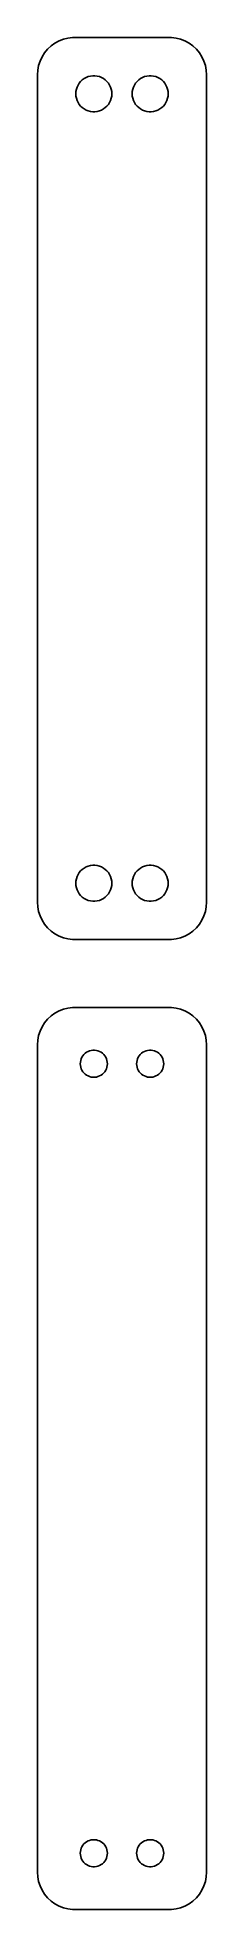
# Model space of a CAD drawing. Header units: metres. Extents: x -11 to 11, y 69 to 318.
import ezdxf

# ---------------------------------------------------------------- set-up
doc = ezdxf.new("R2010")
doc.units = ezdxf.units.M

msp = doc.modelspace()

# ---------------------------------------------------------------- linework, layer by layer
for p, q in [((-9.89484, 316.423), (-10.2951, 315.939)), ((-9.43712, 316.853), (-9.89484, 316.423)), ((-8.92912, 317.222), (-9.43712, 316.853)), ((-8.37889, 317.524), (-8.92912, 317.222)), ((-7.79507, 317.755), (-8.37889, 317.524)), ((-7.1869, 317.911), (-7.79507, 317.755)), ((-6.56395, 317.99), (-7.1869, 317.911)), ((6.56395, 317.99), (-6.56395, 317.99)), ((7.1869, 317.911), (6.56395, 317.99)), ((7.79507, 317.755), (7.1869, 317.911)), ((8.37889, 317.524), (7.79507, 317.755)), ((8.92912, 317.222), (8.37889, 317.524)), ((9.43712, 316.853), (8.92912, 317.222)), ((9.89484, 316.423), (9.43712, 316.853)), ((10.2951, 315.939), (9.89484, 316.423)), ((-11.0929, 314.243), (-11.2106, 313.627)), ((-10.8989, 314.841), (-11.0929, 314.243)), ((-10.6315, 315.409), (-10.8989, 314.841)), ((-10.2951, 315.939), (-10.6315, 315.409)), ((10.6315, 315.409), (10.2951, 315.939)), ((10.8989, 314.841), (10.6315, 315.409)), ((11.0929, 314.243), (10.8989, 314.841)), ((11.2106, 313.627), (11.0929, 314.243)), ((-11.2106, 313.627), (-11.25, 313)), ((-11.25, 313), (-11.25, 203)), ((-6.07458, 311.097), (-5.98146, 311.383)), ((-5.98146, 311.383), (-5.85313, 311.656)), ((-5.85313, 311.656), (-5.69164, 311.911)), ((-5.69164, 311.911), (-5.49951, 312.143)), ((-5.49951, 312.143), (-5.27982, 312.349)), ((-5.27982, 312.349), (-5.03598, 312.526)), ((-5.03598, 312.526), (-4.77187, 312.672)), ((-4.77187, 312.672), (-4.49164, 312.783)), ((-4.49164, 312.783), (-4.19971, 312.857)), ((-4.19971, 312.857), (-3.9007, 312.895)), ((-3.9007, 312.895), (-3.59929, 312.895)), ((-3.59929, 312.895), (-3.30028, 312.857)), ((-3.30028, 312.857), (-3.00835, 312.783)), ((-3.00835, 312.783), (-2.72812, 312.672)), ((-2.72812, 312.672), (-2.464, 312.526)), ((-2.464, 312.526), (-2.22017, 312.349)), ((-2.22017, 312.349), (-2.00047, 312.143)), ((-2.00047, 312.143), (-1.80835, 311.911)), ((-1.80835, 311.911), (-1.64685, 311.656)), ((-1.64685, 311.656), (-1.51852, 311.383)), ((-1.51852, 311.383), (-1.4254, 311.097)), ((1.4254, 311.097), (1.51852, 311.383)), ((1.51852, 311.383), (1.64685, 311.656)), ((1.64685, 311.656), (1.80835, 311.911)), ((1.80835, 311.911), (2.00047, 312.143)), ((2.00047, 312.143), (2.22017, 312.349)), ((2.22017, 312.349), (2.464, 312.526)), ((2.464, 312.526), (2.72812, 312.672)), ((2.72812, 312.672), (3.00835, 312.783)), ((3.00835, 312.783), (3.30028, 312.857)), ((3.30028, 312.857), (3.59929, 312.895)), ((3.59929, 312.895), (3.9007, 312.895)), ((3.9007, 312.895), (4.19971, 312.857)), ((4.19971, 312.857), (4.49164, 312.783)), ((4.49164, 312.783), (4.77187, 312.672)), ((4.77187, 312.672), (5.03598, 312.526)), ((5.03598, 312.526), (5.27982, 312.349)), ((5.27982, 312.349), (5.49951, 312.143)), ((5.49951, 312.143), (5.69164, 311.911)), ((5.69164, 311.911), (5.85313, 311.656)), ((5.85313, 311.656), (5.98146, 311.383)), ((5.98146, 311.383), (6.07458, 311.097)), ((11.25, 313), (11.2106, 313.627)), ((11.25, 203), (11.25, 313)), ((-6.14999, 310.5), (-6.13107, 310.801)), ((-6.13107, 310.199), (-6.14999, 310.5)), ((-6.13107, 310.801), (-6.07458, 311.097)), ((-6.07458, 309.903), (-6.13107, 310.199)), ((-5.98146, 309.617), (-6.07458, 309.903)), ((-5.85313, 309.344), (-5.98146, 309.617)), ((-5.69164, 309.089), (-5.85313, 309.344)), ((-5.49951, 308.857), (-5.69164, 309.089)), ((-5.27982, 308.651), (-5.49951, 308.857)), ((-2.00047, 308.857), (-2.22017, 308.651)), ((-1.80835, 309.089), (-2.00047, 308.857)), ((-1.64685, 309.344), (-1.80835, 309.089)), ((-1.51852, 309.617), (-1.64685, 309.344)), ((-1.4254, 309.903), (-1.51852, 309.617)), ((-1.4254, 311.097), (-1.36891, 310.801)), ((-1.36891, 310.199), (-1.4254, 309.903)), ((-1.36891, 310.801), (-1.34999, 310.5)), ((-1.34999, 310.5), (-1.36891, 310.199)), ((1.34999, 310.5), (1.36891, 310.801)), ((1.36891, 310.199), (1.34999, 310.5)), ((1.36891, 310.801), (1.4254, 311.097)), ((1.4254, 309.903), (1.36891, 310.199)), ((1.51852, 309.617), (1.4254, 309.903)), ((1.64685, 309.344), (1.51852, 309.617)), ((1.80835, 309.089), (1.64685, 309.344)), ((2.00047, 308.857), (1.80835, 309.089)), ((2.22017, 308.651), (2.00047, 308.857)), ((5.49951, 308.857), (5.27982, 308.651)), ((5.69164, 309.089), (5.49951, 308.857)), ((5.85313, 309.344), (5.69164, 309.089)), ((5.98146, 309.617), (5.85313, 309.344)), ((6.07458, 309.903), (5.98146, 309.617)), ((6.07458, 311.097), (6.13107, 310.801)), ((6.13107, 310.199), (6.07458, 309.903)), ((6.13107, 310.801), (6.14999, 310.5)), ((6.14999, 310.5), (6.13107, 310.199)), ((-5.03598, 308.474), (-5.27982, 308.651)), ((-4.77187, 308.328), (-5.03598, 308.474)), ((-4.49164, 308.217), (-4.77187, 308.328)), ((-4.19971, 308.143), (-4.49164, 308.217)), ((-3.9007, 308.105), (-4.19971, 308.143)), ((-3.59929, 308.105), (-3.9007, 308.105)), ((-3.30028, 308.143), (-3.59929, 308.105)), ((-3.00835, 308.217), (-3.30028, 308.143)), ((-2.72812, 308.328), (-3.00835, 308.217)), ((-2.464, 308.474), (-2.72812, 308.328)), ((-2.22017, 308.651), (-2.464, 308.474)), ((2.464, 308.474), (2.22017, 308.651)), ((2.72812, 308.328), (2.464, 308.474)), ((3.00835, 308.217), (2.72812, 308.328)), ((3.30028, 308.143), (3.00835, 308.217)), ((3.59929, 308.105), (3.30028, 308.143)), ((3.9007, 308.105), (3.59929, 308.105)), ((4.19971, 308.143), (3.9007, 308.105)), ((4.49164, 308.217), (4.19971, 308.143)), ((4.77187, 308.328), (4.49164, 308.217)), ((5.03598, 308.474), (4.77187, 308.328)), ((5.27982, 308.651), (5.03598, 308.474)), ((-5.98146, 206.383), (-5.85313, 206.656)), ((-5.85313, 206.656), (-5.69164, 206.911)), ((-5.69164, 206.911), (-5.49951, 207.143)), ((-5.49951, 207.143), (-5.27982, 207.349)), ((-5.27982, 207.349), (-5.03598, 207.526)), ((-5.03598, 207.526), (-4.77187, 207.672)), ((-4.77187, 207.672), (-4.49164, 207.783)), ((-4.49164, 207.783), (-4.19971, 207.857)), ((-4.19971, 207.857), (-3.9007, 207.895)), ((-3.9007, 207.895), (-3.59929, 207.895)), ((-3.59929, 207.895), (-3.30028, 207.857)), ((-3.30028, 207.857), (-3.00835, 207.783)), ((-3.00835, 207.783), (-2.72812, 207.672)), ((-2.72812, 207.672), (-2.464, 207.526)), ((-2.464, 207.526), (-2.22017, 207.349)), ((-2.22017, 207.349), (-2.00047, 207.143)), ((-2.00047, 207.143), (-1.80835, 206.911)), ((-1.80835, 206.911), (-1.64685, 206.656)), ((-1.64685, 206.656), (-1.51852, 206.383)), ((1.51852, 206.383), (1.64685, 206.656)), ((1.64685, 206.656), (1.80835, 206.911)), ((1.80835, 206.911), (2.00047, 207.143)), ((2.00047, 207.143), (2.22017, 207.349)), ((2.22017, 207.349), (2.464, 207.526)), ((2.464, 207.526), (2.72812, 207.672)), ((2.72812, 207.672), (3.00835, 207.783)), ((3.00835, 207.783), (3.30028, 207.857)), ((3.30028, 207.857), (3.59929, 207.895)), ((3.59929, 207.895), (3.9007, 207.895)), ((3.9007, 207.895), (4.19971, 207.857)), ((4.19971, 207.857), (4.49164, 207.783)), ((4.49164, 207.783), (4.77187, 207.672)), ((4.77187, 207.672), (5.03598, 207.526)), ((5.03598, 207.526), (5.27982, 207.349)), ((5.27982, 207.349), (5.49951, 207.143)), ((5.49951, 207.143), (5.69164, 206.911)), ((5.69164, 206.911), (5.85313, 206.656)), ((5.85313, 206.656), (5.98146, 206.383)), ((-6.14999, 205.5), (-6.13107, 205.801)), ((-6.13107, 205.199), (-6.14999, 205.5)), ((-6.13107, 205.801), (-6.07458, 206.097)), ((-6.07458, 204.903), (-6.13107, 205.199)), ((-6.07458, 206.097), (-5.98146, 206.383)), ((-5.98146, 204.617), (-6.07458, 204.903)), ((-5.85313, 204.344), (-5.98146, 204.617)), ((-5.69164, 204.089), (-5.85313, 204.344)), ((-1.64685, 204.344), (-1.80835, 204.089)), ((-1.51852, 204.617), (-1.64685, 204.344)), ((-1.51852, 206.383), (-1.4254, 206.097)), ((-1.4254, 204.903), (-1.51852, 204.617)), ((-1.4254, 206.097), (-1.36891, 205.801)), ((-1.36891, 205.199), (-1.4254, 204.903)), ((-1.36891, 205.801), (-1.34999, 205.5)), ((-1.34999, 205.5), (-1.36891, 205.199)), ((1.34999, 205.5), (1.36891, 205.801)), ((1.36891, 205.199), (1.34999, 205.5)), ((1.36891, 205.801), (1.4254, 206.097)), ((1.4254, 204.903), (1.36891, 205.199)), ((1.4254, 206.097), (1.51852, 206.383)), ((1.51852, 204.617), (1.4254, 204.903)), ((1.64685, 204.344), (1.51852, 204.617)), ((1.80835, 204.089), (1.64685, 204.344)), ((5.85313, 204.344), (5.69164, 204.089)), ((5.98146, 204.617), (5.85313, 204.344)), ((5.98146, 206.383), (6.07458, 206.097)), ((6.07458, 204.903), (5.98146, 204.617)), ((6.07458, 206.097), (6.13107, 205.801)), ((6.13107, 205.199), (6.07458, 204.903)), ((6.13107, 205.801), (6.14999, 205.5)), ((6.14999, 205.5), (6.13107, 205.199)), ((-11.25, 203), (-11.2106, 202.373)), ((-11.2106, 202.373), (-11.0929, 201.757)), ((-11.0929, 201.757), (-10.8989, 201.159)), ((-5.49951, 203.857), (-5.69164, 204.089)), ((-5.27982, 203.651), (-5.49951, 203.857)), ((-5.03598, 203.474), (-5.27982, 203.651)), ((-4.77187, 203.328), (-5.03598, 203.474)), ((-4.49164, 203.217), (-4.77187, 203.328)), ((-4.19971, 203.143), (-4.49164, 203.217)), ((-3.9007, 203.105), (-4.19971, 203.143)), ((-3.59929, 203.105), (-3.9007, 203.105)), ((-3.30028, 203.143), (-3.59929, 203.105)), ((-3.00835, 203.217), (-3.30028, 203.143)), ((-2.72812, 203.328), (-3.00835, 203.217)), ((-2.464, 203.474), (-2.72812, 203.328)), ((-2.22017, 203.651), (-2.464, 203.474)), ((-2.00047, 203.857), (-2.22017, 203.651)), ((-1.80835, 204.089), (-2.00047, 203.857)), ((2.00047, 203.857), (1.80835, 204.089)), ((2.22017, 203.651), (2.00047, 203.857)), ((2.464, 203.474), (2.22017, 203.651)), ((2.72812, 203.328), (2.464, 203.474)), ((3.00835, 203.217), (2.72812, 203.328)), ((3.30028, 203.143), (3.00835, 203.217)), ((3.59929, 203.105), (3.30028, 203.143)), ((3.9007, 203.105), (3.59929, 203.105)), ((4.19971, 203.143), (3.9007, 203.105)), ((4.49164, 203.217), (4.19971, 203.143)), ((4.77187, 203.328), (4.49164, 203.217)), ((5.03598, 203.474), (4.77187, 203.328)), ((5.27982, 203.651), (5.03598, 203.474)), ((5.49951, 203.857), (5.27982, 203.651)), ((5.69164, 204.089), (5.49951, 203.857)), ((10.8989, 201.159), (11.0929, 201.757)), ((11.0929, 201.757), (11.2106, 202.373)), ((11.2106, 202.373), (11.25, 203)), ((-10.8989, 201.159), (-10.6315, 200.591)), ((-10.6315, 200.591), (-10.2951, 200.061)), ((-10.2951, 200.061), (-9.89484, 199.577)), ((-9.89484, 199.577), (-9.43712, 199.147)), ((9.43712, 199.147), (9.89484, 199.577)), ((9.89484, 199.577), (10.2951, 200.061)), ((10.2951, 200.061), (10.6315, 200.591)), ((10.6315, 200.591), (10.8989, 201.159)), ((-9.43712, 199.147), (-8.92912, 198.778)), ((-8.92912, 198.778), (-8.37889, 198.476)), ((-8.37889, 198.476), (-7.79507, 198.245)), ((-7.79507, 198.245), (-7.1869, 198.089)), ((-7.1869, 198.089), (-6.56395, 198.01)), ((-6.56395, 198.01), (6.56395, 198.01)), ((6.56395, 198.01), (7.1869, 198.089)), ((7.1869, 198.089), (7.79507, 198.245)), ((7.79507, 198.245), (8.37889, 198.476)), ((8.37889, 198.476), (8.92912, 198.778)), ((8.92912, 198.778), (9.43712, 199.147)), ((-10.2951, 186.939), (-10.6315, 186.409)), ((-9.89484, 187.423), (-10.2951, 186.939)), ((-9.43712, 187.853), (-9.89484, 187.423)), ((-8.92912, 188.222), (-9.43712, 187.853)), ((-8.37889, 188.524), (-8.92912, 188.222)), ((-7.79507, 188.755), (-8.37889, 188.524)), ((-7.1869, 188.911), (-7.79507, 188.755)), ((-6.56395, 188.99), (-7.1869, 188.911)), ((6.56395, 188.99), (-6.56395, 188.99)), ((7.1869, 188.911), (6.56395, 188.99)), ((7.79507, 188.755), (7.1869, 188.911)), ((8.37889, 188.524), (7.79507, 188.755)), ((8.92912, 188.222), (8.37889, 188.524)), ((9.43712, 187.853), (8.92912, 188.222)), ((9.89484, 187.423), (9.43712, 187.853)), ((10.2951, 186.939), (9.89484, 187.423)), ((10.6315, 186.409), (10.2951, 186.939)), ((-11.2106, 184.627), (-11.25, 184)), ((-11.0929, 185.243), (-11.2106, 184.627)), ((-10.8989, 185.841), (-11.0929, 185.243)), ((-10.6315, 186.409), (-10.8989, 185.841)), ((10.8989, 185.841), (10.6315, 186.409)), ((11.0929, 185.243), (10.8989, 185.841)), ((11.2106, 184.627), (11.0929, 185.243)), ((11.25, 184), (11.2106, 184.627)), ((-11.25, 184), (-11.25, 74)), ((-5.5358, 181.726), (-5.49344, 181.948)), ((-5.49344, 181.948), (-5.42358, 182.163)), ((-5.42358, 182.163), (-5.32735, 182.367)), ((-5.32735, 182.367), (-5.20622, 182.558)), ((-5.20622, 182.558), (-5.06213, 182.732)), ((-5.06213, 182.732), (-4.89735, 182.887)), ((-4.89735, 182.887), (-4.71448, 183.02)), ((-4.71448, 183.02), (-4.51639, 183.129)), ((-4.51639, 183.129), (-4.30623, 183.212)), ((-4.30623, 183.212), (-4.08728, 183.268)), ((-4.08728, 183.268), (-3.86302, 183.296)), ((-3.86302, 183.296), (-3.63696, 183.296)), ((-3.63696, 183.296), (-3.4127, 183.268)), ((-3.4127, 183.268), (-3.19376, 183.212)), ((-3.19376, 183.212), (-2.9836, 183.129)), ((-2.9836, 183.129), (-2.78551, 183.02)), ((-2.78551, 183.02), (-2.60263, 182.887)), ((-2.60263, 182.887), (-2.43785, 182.732)), ((-2.43785, 182.732), (-2.29376, 182.558)), ((-2.29376, 182.558), (-2.17264, 182.367)), ((-2.17264, 182.367), (-2.0764, 182.163)), ((-2.0764, 182.163), (-2.00655, 181.948)), ((-2.00655, 181.948), (-1.96419, 181.726)), ((1.96419, 181.726), (2.00655, 181.948)), ((2.00655, 181.948), (2.0764, 182.163)), ((2.0764, 182.163), (2.17264, 182.367)), ((2.17264, 182.367), (2.29376, 182.558)), ((2.29376, 182.558), (2.43785, 182.732)), ((2.43785, 182.732), (2.60263, 182.887)), ((2.60263, 182.887), (2.78551, 183.02)), ((2.78551, 183.02), (2.9836, 183.129)), ((2.9836, 183.129), (3.19376, 183.212)), ((3.19376, 183.212), (3.4127, 183.268)), ((3.4127, 183.268), (3.63696, 183.296)), ((3.63696, 183.296), (3.86302, 183.296)), ((3.86302, 183.296), (4.08728, 183.268)), ((4.08728, 183.268), (4.30623, 183.212)), ((4.30623, 183.212), (4.51639, 183.129)), ((4.51639, 183.129), (4.71448, 183.02)), ((4.71448, 183.02), (4.89735, 182.887)), ((4.89735, 182.887), (5.06213, 182.732)), ((5.06213, 182.732), (5.20622, 182.558)), ((5.20622, 182.558), (5.32735, 182.367)), ((5.32735, 182.367), (5.42358, 182.163)), ((5.42358, 182.163), (5.49344, 181.948)), ((5.49344, 181.948), (5.5358, 181.726)), ((11.25, 74), (11.25, 184)), ((-5.54999, 181.5), (-5.5358, 181.726)), ((-5.5358, 181.274), (-5.54999, 181.5)), ((-5.49344, 181.052), (-5.5358, 181.274)), ((-5.42358, 180.837), (-5.49344, 181.052)), ((-5.32735, 180.633), (-5.42358, 180.837)), ((-5.20622, 180.442), (-5.32735, 180.633)), ((-5.06213, 180.268), (-5.20622, 180.442)), ((-4.89735, 180.113), (-5.06213, 180.268)), ((-4.71448, 179.98), (-4.89735, 180.113)), ((-4.51639, 179.871), (-4.71448, 179.98)), ((-4.30623, 179.788), (-4.51639, 179.871)), ((-4.08728, 179.732), (-4.30623, 179.788)), ((-3.86302, 179.704), (-4.08728, 179.732)), ((-3.63696, 179.704), (-3.86302, 179.704)), ((-3.4127, 179.732), (-3.63696, 179.704)), ((-3.19376, 179.788), (-3.4127, 179.732)), ((-2.9836, 179.871), (-3.19376, 179.788)), ((-2.78551, 179.98), (-2.9836, 179.871)), ((-2.60263, 180.113), (-2.78551, 179.98)), ((-2.43785, 180.268), (-2.60263, 180.113)), ((-2.29376, 180.442), (-2.43785, 180.268)), ((-2.17264, 180.633), (-2.29376, 180.442)), ((-2.0764, 180.837), (-2.17264, 180.633)), ((-2.00655, 181.052), (-2.0764, 180.837)), ((-1.96419, 181.274), (-2.00655, 181.052)), ((-1.96419, 181.726), (-1.95, 181.5)), ((-1.95, 181.5), (-1.96419, 181.274)), ((1.95, 181.5), (1.96419, 181.726)), ((1.96419, 181.274), (1.95, 181.5)), ((2.00655, 181.052), (1.96419, 181.274)), ((2.0764, 180.837), (2.00655, 181.052)), ((2.17264, 180.633), (2.0764, 180.837)), ((2.29376, 180.442), (2.17264, 180.633)), ((2.43785, 180.268), (2.29376, 180.442)), ((2.60263, 180.113), (2.43785, 180.268)), ((2.78551, 179.98), (2.60263, 180.113)), ((2.9836, 179.871), (2.78551, 179.98)), ((3.19376, 179.788), (2.9836, 179.871)), ((3.4127, 179.732), (3.19376, 179.788)), ((3.63696, 179.704), (3.4127, 179.732)), ((3.86302, 179.704), (3.63696, 179.704)), ((4.08728, 179.732), (3.86302, 179.704)), ((4.30623, 179.788), (4.08728, 179.732)), ((4.51639, 179.871), (4.30623, 179.788)), ((4.71448, 179.98), (4.51639, 179.871)), ((4.89735, 180.113), (4.71448, 179.98)), ((5.06213, 180.268), (4.89735, 180.113)), ((5.20622, 180.442), (5.06213, 180.268)), ((5.32735, 180.633), (5.20622, 180.442)), ((5.42358, 180.837), (5.32735, 180.633)), ((5.49344, 181.052), (5.42358, 180.837)), ((5.5358, 181.274), (5.49344, 181.052)), ((5.5358, 181.726), (5.54999, 181.5)), ((5.54999, 181.5), (5.5358, 181.274)), ((-5.42358, 77.1626), (-5.32735, 77.3672)), ((-5.32735, 77.3672), (-5.20622, 77.558)), ((-5.20622, 77.558), (-5.06213, 77.7322)), ((-5.06213, 77.7322), (-4.89735, 77.8869)), ((-4.89735, 77.8869), (-4.71448, 78.0198)), ((-4.71448, 78.0198), (-4.51639, 78.1287)), ((-4.51639, 78.1287), (-4.30623, 78.2119)), ((-4.30623, 78.2119), (-4.08728, 78.2681)), ((-4.08728, 78.2681), (-3.86302, 78.2964)), ((-3.86302, 78.2964), (-3.63696, 78.2964)), ((-3.63696, 78.2964), (-3.4127, 78.2681)), ((-3.4127, 78.2681), (-3.19376, 78.2119)), ((-3.19376, 78.2119), (-2.9836, 78.1287)), ((-2.9836, 78.1287), (-2.78551, 78.0198)), ((-2.78551, 78.0198), (-2.60263, 77.8869)), ((-2.60263, 77.8869), (-2.43785, 77.7322)), ((-2.43785, 77.7322), (-2.29376, 77.558)), ((-2.29376, 77.558), (-2.17264, 77.3672)), ((-2.17264, 77.3672), (-2.0764, 77.1626)), ((2.0764, 77.1626), (2.17264, 77.3672)), ((2.17264, 77.3672), (2.29376, 77.558)), ((2.29376, 77.558), (2.43785, 77.7322)), ((2.43785, 77.7322), (2.60263, 77.8869)), ((2.60263, 77.8869), (2.78551, 78.0198)), ((2.78551, 78.0198), (2.9836, 78.1287)), ((2.9836, 78.1287), (3.19376, 78.2119)), ((3.19376, 78.2119), (3.4127, 78.2681)), ((3.4127, 78.2681), (3.63696, 78.2964)), ((3.63696, 78.2964), (3.86302, 78.2964)), ((3.86302, 78.2964), (4.08728, 78.2681)), ((4.08728, 78.2681), (4.30623, 78.2119)), ((4.30623, 78.2119), (4.51639, 78.1287)), ((4.51639, 78.1287), (4.71448, 78.0198)), ((4.71448, 78.0198), (4.89735, 77.8869)), ((4.89735, 77.8869), (5.06213, 77.7322)), ((5.06213, 77.7322), (5.20622, 77.558)), ((5.20622, 77.558), (5.32735, 77.3672)), ((5.32735, 77.3672), (5.42358, 77.1626)), ((-5.54999, 76.5), (-5.5358, 76.7256)), ((-5.5358, 76.2744), (-5.54999, 76.5)), ((-5.5358, 76.7256), (-5.49344, 76.9476)), ((-5.49344, 76.0524), (-5.5358, 76.2744)), ((-5.49344, 76.9476), (-5.42358, 77.1626)), ((-5.42358, 75.8374), (-5.49344, 76.0524)), ((-5.32735, 75.6328), (-5.42358, 75.8374)), ((-5.20622, 75.442), (-5.32735, 75.6328)), ((-5.06213, 75.2678), (-5.20622, 75.442)), ((-4.89735, 75.1131), (-5.06213, 75.2678)), ((-4.71448, 74.9802), (-4.89735, 75.1131)), ((-4.51639, 74.8713), (-4.71448, 74.9802)), ((-4.30623, 74.7881), (-4.51639, 74.8713)), ((-4.08728, 74.7319), (-4.30623, 74.7881)), ((-3.86302, 74.7036), (-4.08728, 74.7319)), ((-3.63696, 74.7036), (-3.86302, 74.7036)), ((-3.4127, 74.7319), (-3.63696, 74.7036)), ((-3.19376, 74.7881), (-3.4127, 74.7319)), ((-2.9836, 74.8713), (-3.19376, 74.7881)), ((-2.78551, 74.9802), (-2.9836, 74.8713)), ((-2.60263, 75.1131), (-2.78551, 74.9802)), ((-2.43785, 75.2678), (-2.60263, 75.1131)), ((-2.29376, 75.442), (-2.43785, 75.2678)), ((-2.17264, 75.6328), (-2.29376, 75.442)), ((-2.0764, 75.8374), (-2.17264, 75.6328)), ((-2.0764, 77.1626), (-2.00655, 76.9476)), ((-2.00655, 76.0524), (-2.0764, 75.8374)), ((-2.00655, 76.9476), (-1.96419, 76.7256)), ((-1.96419, 76.2744), (-2.00655, 76.0524)), ((-1.96419, 76.7256), (-1.95, 76.5)), ((-1.95, 76.5), (-1.96419, 76.2744)), ((1.95, 76.5), (1.96419, 76.7256)), ((1.96419, 76.2744), (1.95, 76.5)), ((1.96419, 76.7256), (2.00655, 76.9476)), ((2.00655, 76.0524), (1.96419, 76.2744)), ((2.00655, 76.9476), (2.0764, 77.1626)), ((2.0764, 75.8374), (2.00655, 76.0524)), ((2.17264, 75.6328), (2.0764, 75.8374)), ((2.29376, 75.442), (2.17264, 75.6328)), ((2.43785, 75.2678), (2.29376, 75.442)), ((2.60263, 75.1131), (2.43785, 75.2678)), ((2.78551, 74.9802), (2.60263, 75.1131)), ((2.9836, 74.8713), (2.78551, 74.9802)), ((3.19376, 74.7881), (2.9836, 74.8713)), ((3.4127, 74.7319), (3.19376, 74.7881)), ((3.63696, 74.7036), (3.4127, 74.7319)), ((3.86302, 74.7036), (3.63696, 74.7036)), ((4.08728, 74.7319), (3.86302, 74.7036)), ((4.30623, 74.7881), (4.08728, 74.7319)), ((4.51639, 74.8713), (4.30623, 74.7881)), ((4.71448, 74.9802), (4.51639, 74.8713)), ((4.89735, 75.1131), (4.71448, 74.9802)), ((5.06213, 75.2678), (4.89735, 75.1131)), ((5.20622, 75.442), (5.06213, 75.2678)), ((5.32735, 75.6328), (5.20622, 75.442)), ((5.42358, 75.8374), (5.32735, 75.6328)), ((5.42358, 77.1626), (5.49344, 76.9476)), ((5.49344, 76.0524), (5.42358, 75.8374)), ((5.49344, 76.9476), (5.5358, 76.7256)), ((5.5358, 76.2744), (5.49344, 76.0524)), ((5.5358, 76.7256), (5.54999, 76.5)), ((5.54999, 76.5), (5.5358, 76.2744)), ((-11.25, 74), (-11.2106, 73.3733)), ((-11.2106, 73.3733), (-11.0929, 72.7566)), ((-11.0929, 72.7566), (-10.8989, 72.1594)), ((10.8989, 72.1594), (11.0929, 72.7566)), ((11.0929, 72.7566), (11.2106, 73.3733)), ((11.2106, 73.3733), (11.25, 74)), ((-10.8989, 72.1594), (-10.6315, 71.5912)), ((-10.6315, 71.5912), (-10.2951, 71.0611)), ((-10.2951, 71.0611), (-9.89484, 70.5773)), ((-9.89484, 70.5773), (-9.43712, 70.1474)), ((-9.43712, 70.1474), (-8.92912, 69.7784)), ((-8.92912, 69.7784), (-8.37889, 69.4759)), ((8.37889, 69.4759), (8.92912, 69.7784)), ((8.92912, 69.7784), (9.43712, 70.1474)), ((9.43712, 70.1474), (9.89484, 70.5773)), ((9.89484, 70.5773), (10.2951, 71.0611)), ((10.2951, 71.0611), (10.6315, 71.5912)), ((10.6315, 71.5912), (10.8989, 72.1594)), ((-8.37889, 69.4759), (-7.79507, 69.2447)), ((-7.79507, 69.2447), (-7.1869, 69.0886)), ((-7.1869, 69.0886), (-6.56395, 69.0099)), ((-6.56395, 69.0099), (6.56395, 69.0099)), ((6.56395, 69.0099), (7.1869, 69.0886)), ((7.1869, 69.0886), (7.79507, 69.2447)), ((7.79507, 69.2447), (8.37889, 69.4759))]:
    msp.add_line(p, q)

doc.saveas('drawing.dxf')
